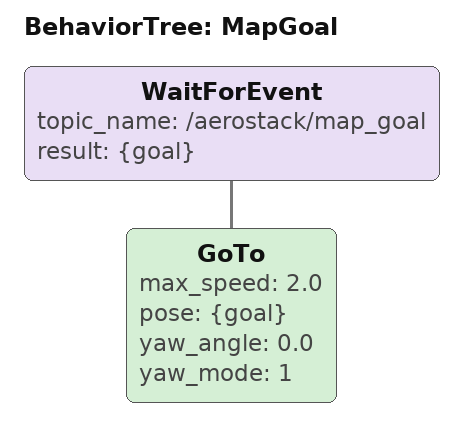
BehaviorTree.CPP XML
<?xml version="1.0"?>
<root main_tree_to_execute="MapGoal">
  <BehaviorTree ID="MapGoal">
    <WaitForEvent topic_name="/aerostack/map_goal" result="{goal}">
      <GoTo
        max_speed="2.0"
        pose="{goal}"
        yaw_angle="0.0"
        yaw_mode="1"/>
    </WaitForEvent>
  </BehaviorTree>
</root>
